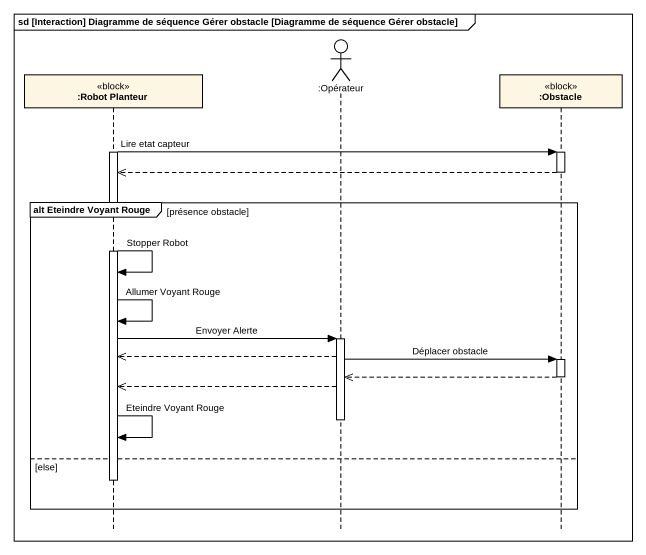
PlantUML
@startuml
mainframe sd [Interaction] Diagramme de séquence Gérer obstacle [Diagramme de séquence Gérer obstacle]
hide footbox
participant ":Robot Planteur" as Robot_Planteur <<block>>
actor ":Opérateur" as Opérateur
participant ":Obstacle" as Obstacle <<block>>

activate Robot_Planteur
Robot_Planteur -> Obstacle : Lire etat capteur
activate Obstacle
Obstacle -->> Robot_Planteur
deactivate Obstacle
group alt Eteindre Voyant Rouge [présence obstacle]
  Robot_Planteur -> Robot_Planteur : Stopper Robot
  Robot_Planteur -> Robot_Planteur : Allumer Voyant Rouge
  Robot_Planteur -> Opérateur : Envoyer Alerte
  activate Opérateur
  Opérateur -->> Robot_Planteur
  Opérateur -> Obstacle : Déplacer obstacle
  activate Obstacle
  Obstacle -->> Opérateur
  deactivate Obstacle
  Opérateur -->> Robot_Planteur
  deactivate Opérateur
  Robot_Planteur -> Robot_Planteur : Eteindre Voyant Rouge
else else
  deactivate Robot_Planteur
end
@enduml
